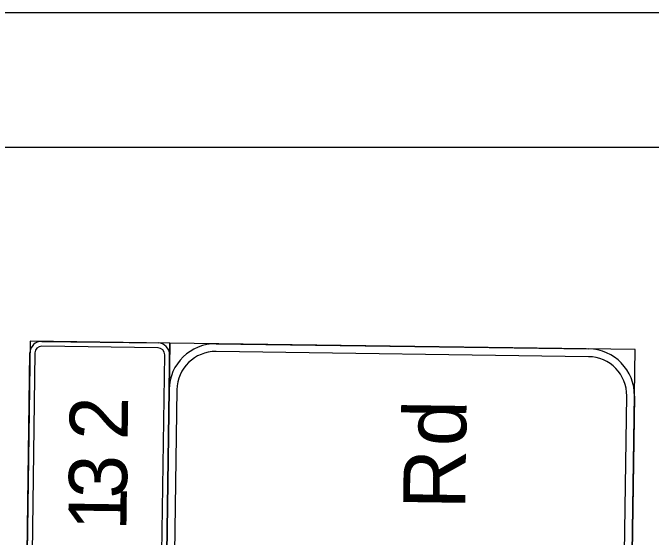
# Model space of a CAD drawing. Extents: x -0.2 to 34, y 0 to 22.
# Drawn here: x 13.938 to 16.312, y 20.049 to 22 of the extents above; entities that cross this region are included whole.
import ezdxf

# ---------------------------------------------------------------- set-up
doc = ezdxf.new("R2010")
doc.units = 0
for name, color, linetype in [('SH_Border', 7, 'Continuous'), ('SH_Cut_Line', 7, 'Continuous'), ('SN_P_Cantilever_Overhead', 7, 'Continuous')]:
    doc.layers.add(name, color=color, linetype=linetype)

msp = doc.modelspace()

# ---------------------------------------------------------------- linework, layer by layer
at = {"layer": 'SH_Border'}
msp.add_lwpolyline([(1.5, 21.5), (33.5, 21.5), (33.5, 0.5), (1.5, 0.5)], close=True, dxfattribs=at)
at = {"layer": 'SH_Cut_Line'}
msp.add_lwpolyline([(0, 0), (34, 0), (34, 22), (0, 22)], close=True, dxfattribs=at)
at = {"layer": 'SN_P_Cantilever_Overhead'}
for p, q in [((14.0023, 20.7782), (13.9807, 19.2207)), ((14.5215, 20.771), (14.0023, 20.7782)), ((14.0456, 20.7776), (14.4782, 20.7716)), ((14.4779, 20.7536), (14.0453, 20.7596)), ((14.5215, 20.771), (14.4855, 18.1753)), ((14.4999, 19.2136), (14.5215, 20.771)), ((16.252, 20.747), (14.5215, 20.771)), ((14.6945, 20.7686), (16.0789, 20.7494)), ((13.9813, 19.264), (14.0017, 20.7349)), ((14.0197, 20.7347), (13.9994, 19.2638)), ((14.4825, 19.2571), (14.5028, 20.728)), ((14.5209, 20.7277), (14.5005, 19.2568)), ((16.0785, 20.7206), (14.6941, 20.7398)), ((16.216, 18.1513), (16.252, 20.747)), ((14.4879, 18.3483), (14.5191, 20.598)), ((14.5479, 20.5976), (14.5167, 18.3479)), ((16.1896, 18.3247), (16.2207, 20.5744)), ((16.2496, 20.574), (16.2184, 18.3243))]:
    msp.add_line(p, q, dxfattribs=at)
for centre, radius, start, end in [((14.045, 20.7343), 0.0433, 89.2065, 179.2065), ((14.045, 20.7343), 0.0252, 89.2065, 179.2065), ((14.4776, 20.7283), 0.0252, 359.2065, 89.2065), ((14.4776, 20.7283), 0.0433, 359.2065, 89.2065), ((14.6921, 20.5956), 0.1731, 89.2065, 179.2065), ((16.0765, 20.5764), 0.1731, 359.2065, 89.2065), ((14.6921, 20.5956), 0.1442, 89.2065, 179.2065), ((16.0765, 20.5764), 0.1442, 359.2065, 89.2065)]:
    msp.add_arc(centre, radius, start, end, dxfattribs=at)

# ---------------------------------------------------------------- texts
for s, height, p in [('2', 0.2163, (14.365, 20.4097)), ('d', 0.2308, (15.6231, 20.3863)), ('R', 0.2308, (15.6199, 20.1516)), ('3', 0.2163, (14.362, 20.1927)), ('1', 0.2163, (14.3603, 20.0727))]:
    msp.add_text(s, height=height, rotation=89.2065, dxfattribs=at).set_placement(p)

doc.saveas('drawing.dxf')
